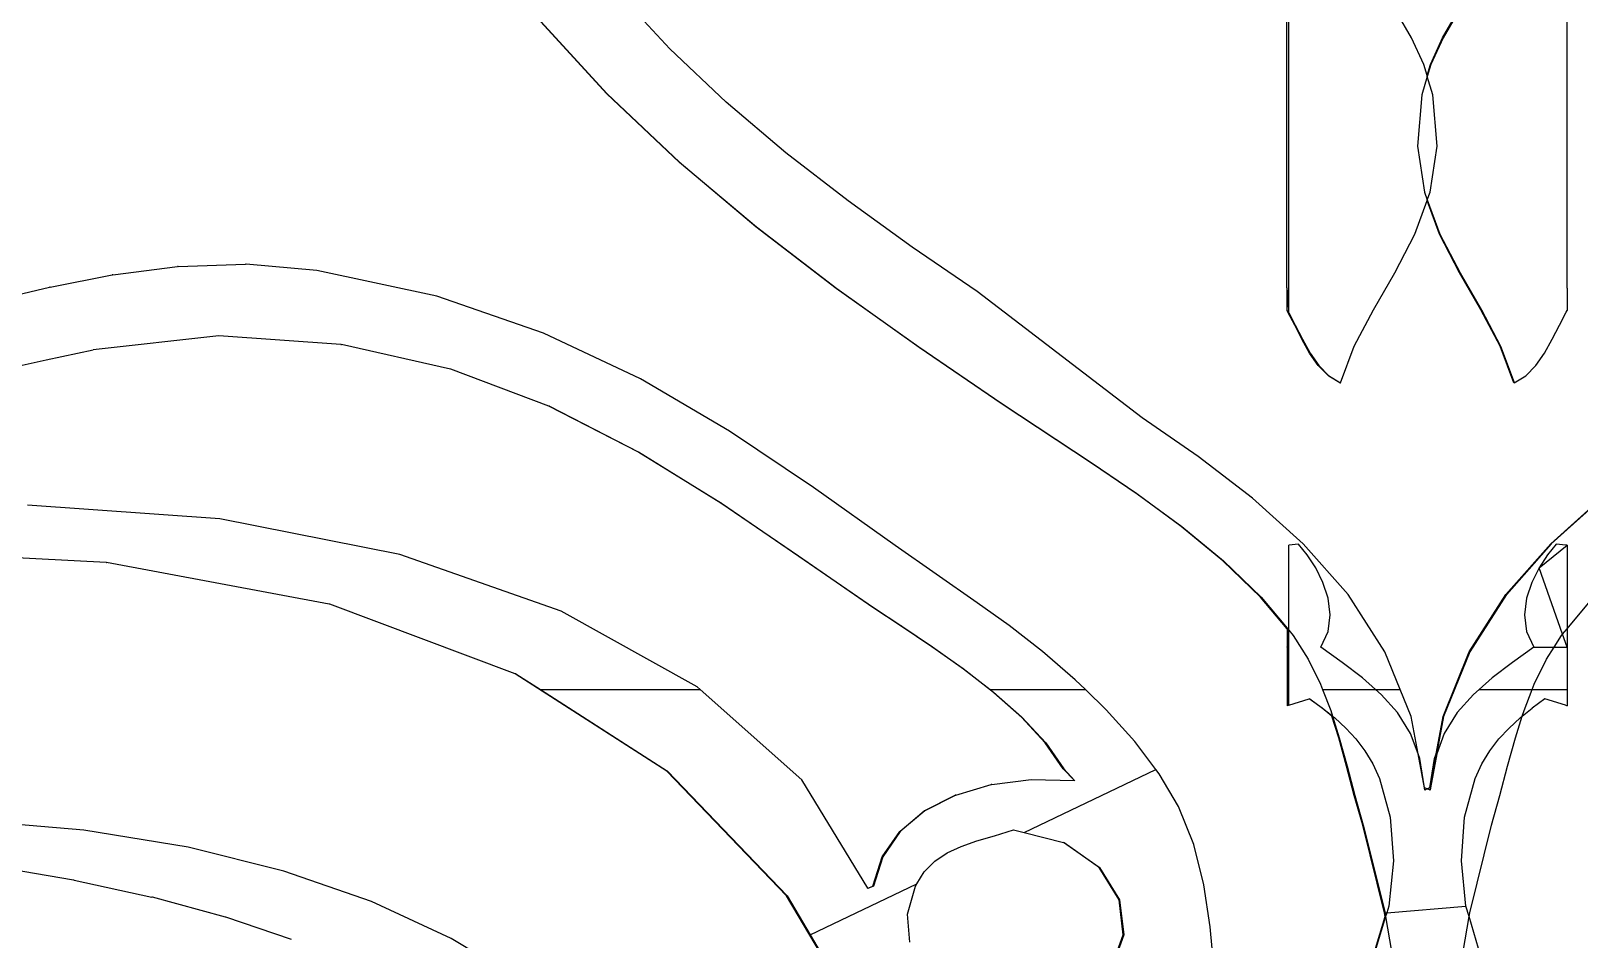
# Model space of a CAD drawing. Header units: inches. Extents: x -2812 to 9774, y -15726 to -746.
# Drawn here: x 3383.35 to 3397.07, y -9218 to -9209.96 of the extents above; entities that cross this region are included whole.
import ezdxf

# ---------------------------------------------------------------- set-up
doc = ezdxf.new("R2010")
doc.units = ezdxf.units.IN
doc.header["$LTSCALE"] = 17
doc.header["$MEASUREMENT"] = 0
doc.layers.add('OUTLINE', color=1, linetype='Continuous', lineweight=25)

# ---------------------------------------------------------------- blocks, each defined once
blk = doc.blocks.new('fddd')
for p, q in [((-507.481, -3273.079), (-507.941, -3272.581)), ((-502.012, -3275.194), (-502.012, -3272.648)), ((-501.997, -3272.658), (-501.999, -3275.389)), ((-500.908, -3272.98), (-501.035, -3272.762)), ((-500.632, -3272.98), (-500.505, -3272.762)), ((-500.5, -3272.762), (-500.627, -3272.98)), ((-499.528, -3275.194), (-499.528, -3272.648)), ((-508.041, -3273.477), (-508.629, -3272.837)), ((-508.624, -3272.837), (-508.037, -3273.477)), ((-500.799, -3273.218), (-500.908, -3272.98)), ((-500.741, -3273.218), (-500.632, -3272.98)), ((-500.627, -3272.98), (-500.736, -3273.218)), ((-500.627, -3272.98), (-500.632, -3272.98)), ((-506.983, -3273.551), (-507.481, -3273.079)), ((-500.768, -3273.323), (-500.816, -3273.485)), ((-500.77, -3273.315), (-500.799, -3273.218)), ((-500.77, -3273.315), (-500.741, -3273.218)), ((-500.768, -3273.323), (-500.77, -3273.315)), ((-500.736, -3273.218), (-500.768, -3273.323)), ((-500.719, -3273.485), (-500.768, -3273.323)), ((-500.736, -3273.218), (-500.741, -3273.218)), ((-507.4, -3274.082), (-508.041, -3273.477)), ((-508.037, -3273.477), (-508.041, -3273.477)), ((-508.037, -3273.477), (-507.396, -3274.082)), ((-506.454, -3273.999), (-506.983, -3273.551)), ((-500.816, -3273.485), (-500.855, -3273.941)), ((-500.68, -3273.941), (-500.719, -3273.485)), ((-505.901, -3274.426), (-506.454, -3273.999)), ((-500.855, -3273.941), (-500.792, -3274.349)), ((-500.743, -3274.349), (-500.68, -3273.941)), ((-506.718, -3274.655), (-507.4, -3274.082)), ((-507.396, -3274.082), (-507.4, -3274.082)), ((-507.396, -3274.082), (-506.713, -3274.655)), ((-500.879, -3274.719), (-500.77, -3274.422)), ((-500.792, -3274.349), (-500.768, -3274.415)), ((-500.77, -3274.422), (-500.768, -3274.415)), ((-500.661, -3274.719), (-500.77, -3274.422)), ((-500.768, -3274.415), (-500.743, -3274.349)), ((-500.768, -3274.415), (-500.656, -3274.719)), ((-505.334, -3274.835), (-505.901, -3274.426)), ((-506.006, -3275.2), (-506.718, -3274.655)), ((-506.713, -3274.655), (-506.718, -3274.655)), ((-506.713, -3274.655), (-506.002, -3275.2)), ((-501.057, -3275.063), (-500.879, -3274.719)), ((-500.656, -3274.719), (-500.661, -3274.719)), ((-500.483, -3275.063), (-500.661, -3274.719)), ((-500.656, -3274.719), (-500.478, -3275.063)), ((-504.759, -3275.227), (-505.334, -3274.835)), ((-512.975, -3275.19), (-512.423, -3275.08)), ((-512.418, -3275.08), (-512.423, -3275.08)), ((-512.418, -3275.08), (-511.844, -3275.006)), ((-511.839, -3275.006), (-511.844, -3275.006)), ((-511.839, -3275.006), (-511.242, -3274.987)), ((-511.242, -3274.987), (-511.241, -3274.987)), ((-511.237, -3274.987), (-511.241, -3274.987)), ((-510.611, -3275.041), (-511.237, -3274.987)), ((-509.548, -3275.269), (-510.611, -3275.041)), ((-501.246, -3275.39), (-501.057, -3275.063)), ((-500.294, -3275.39), (-500.483, -3275.063)), ((-500.478, -3275.063), (-500.483, -3275.063)), ((-500.478, -3275.063), (-500.289, -3275.39)), ((-513.511, -3275.315), (-512.979, -3275.19)), ((-512.975, -3275.19), (-512.979, -3275.19)), ((-505.276, -3275.722), (-506.006, -3275.2)), ((-506.002, -3275.2), (-506.006, -3275.2)), ((-506.002, -3275.2), (-505.272, -3275.722)), ((-503.295, -3276.347), (-504.759, -3275.227)), ((-502.011, -3275.197), (-502.012, -3275.194)), ((-502.011, -3275.217), (-502.011, -3275.197)), ((-502.011, -3275.397), (-502.011, -3275.217)), ((-502.011, -3275.217), (-501.999, -3275.389)), ((-499.529, -3275.197), (-499.528, -3275.194)), ((-499.529, -3275.197), (-499.529, -3275.397)), ((-508.6, -3275.596), (-509.548, -3275.269)), ((-501.999, -3275.41), (-502.011, -3275.397)), ((-502.003, -3275.41), (-502.011, -3275.397)), ((-502.003, -3275.41), (-501.999, -3275.41)), ((-501.943, -3275.526), (-502.003, -3275.41)), ((-501.999, -3275.389), (-501.998, -3275.4)), ((-501.998, -3275.4), (-501.999, -3275.41)), ((-501.996, -3275.413), (-501.999, -3275.41)), ((-501.996, -3275.413), (-501.938, -3275.526)), ((-501.417, -3275.711), (-501.246, -3275.39)), ((-500.289, -3275.39), (-500.294, -3275.39)), ((-500.123, -3275.711), (-500.294, -3275.39)), ((-500.289, -3275.39), (-500.119, -3275.711)), ((-499.597, -3275.526), (-499.537, -3275.41)), ((-499.537, -3275.41), (-499.529, -3275.397)), ((-511.479, -3275.621), (-512.594, -3275.746)), ((-510.398, -3275.698), (-511.479, -3275.621)), ((-507.743, -3276.002), (-508.6, -3275.596)), ((-501.943, -3275.526), (-501.938, -3275.526)), ((-501.88, -3275.651), (-501.943, -3275.526)), ((-501.938, -3275.526), (-501.875, -3275.651)), ((-501.88, -3275.651), (-501.875, -3275.651)), ((-501.811, -3275.773), (-501.88, -3275.651)), ((-501.875, -3275.651), (-501.806, -3275.773)), ((-499.729, -3275.773), (-499.66, -3275.651)), ((-499.66, -3275.651), (-499.597, -3275.526)), ((-513.008, -3275.834), (-512.594, -3275.746)), ((-510.398, -3275.698), (-510.393, -3275.698)), ((-509.427, -3275.916), (-510.393, -3275.698)), ((-504.54, -3276.223), (-505.276, -3275.722)), ((-505.272, -3275.722), (-505.276, -3275.722)), ((-505.272, -3275.722), (-504.535, -3276.223)), ((-501.811, -3275.773), (-501.806, -3275.773)), ((-501.734, -3275.884), (-501.811, -3275.773)), ((-501.806, -3275.773), (-501.729, -3275.884)), ((-501.538, -3276.036), (-501.417, -3275.711)), ((-500.002, -3276.036), (-500.123, -3275.711)), ((-500.119, -3275.711), (-500.123, -3275.711)), ((-500.119, -3275.711), (-499.998, -3276.034)), ((-499.806, -3275.884), (-499.729, -3275.773)), ((-513.408, -3275.921), (-513.008, -3275.834)), ((-509.422, -3275.916), (-509.427, -3275.916)), ((-508.554, -3276.244), (-509.422, -3275.916)), ((-501.645, -3275.975), (-501.734, -3275.884)), ((-501.734, -3275.884), (-501.729, -3275.884)), ((-501.729, -3275.884), (-501.64, -3275.975)), ((-499.895, -3275.975), (-499.806, -3275.884)), ((-506.954, -3276.465), (-507.743, -3276.002)), ((-501.645, -3275.975), (-501.64, -3275.975)), ((-501.542, -3276.036), (-501.645, -3275.975)), ((-501.64, -3275.975), (-501.542, -3276.034)), ((-501.542, -3276.034), (-501.542, -3276.036)), ((-501.542, -3276.034), (-501.538, -3276.036)), ((-501.542, -3276.036), (-501.538, -3276.036)), ((-499.998, -3276.034), (-500.002, -3276.036)), ((-499.997, -3276.036), (-500.002, -3276.036)), ((-499.998, -3276.034), (-499.997, -3276.036)), ((-499.997, -3276.036), (-499.895, -3275.975)), ((-507.76, -3276.651), (-508.554, -3276.244)), ((-508.549, -3276.244), (-508.554, -3276.244)), ((-508.549, -3276.244), (-507.755, -3276.651)), ((-503.748, -3276.745), (-504.54, -3276.223)), ((-504.535, -3276.223), (-504.54, -3276.223)), ((-504.535, -3276.223), (-503.744, -3276.745)), ((-506.209, -3276.965), (-506.954, -3276.465)), ((-502.8, -3276.69), (-503.295, -3276.347)), ((-507.029, -3277.104), (-507.76, -3276.651)), ((-507.755, -3276.651), (-507.76, -3276.651)), ((-507.755, -3276.651), (-507.024, -3277.104)), ((-503.344, -3277.021), (-503.748, -3276.745)), ((-503.744, -3276.745), (-503.748, -3276.745)), ((-503.744, -3276.745), (-503.339, -3277.021)), ((-502.317, -3277.058), (-502.8, -3276.69)), ((-505.485, -3277.478), (-506.209, -3276.965)), ((-502.95, -3277.311), (-503.344, -3277.021)), ((-503.339, -3277.021), (-503.344, -3277.021)), ((-503.339, -3277.021), (-502.945, -3277.311)), ((-511.471, -3277.241), (-513.174, -3277.122)), ((-506.341, -3277.573), (-507.029, -3277.104)), ((-507.024, -3277.104), (-507.029, -3277.104)), ((-507.024, -3277.104), (-506.337, -3277.573)), ((-501.867, -3277.462), (-502.317, -3277.058)), ((-499.673, -3277.462), (-499.223, -3277.058)), ((-499.219, -3277.058), (-499.669, -3277.462)), ((-509.876, -3277.559), (-511.471, -3277.241)), ((-502.58, -3277.615), (-502.95, -3277.311)), ((-502.945, -3277.311), (-502.95, -3277.311)), ((-502.945, -3277.311), (-502.575, -3277.615)), ((-512.477, -3277.629), (-514.802, -3277.509)), ((-508.445, -3278.061), (-509.876, -3277.559)), ((-505.681, -3278.027), (-506.341, -3277.573)), ((-506.337, -3277.573), (-506.341, -3277.573)), ((-506.337, -3277.573), (-505.676, -3278.027)), ((-504.759, -3277.985), (-505.485, -3277.478)), ((-501.91, -3277.467), (-501.996, -3277.476)), ((-501.996, -3278.228), (-501.996, -3277.476)), ((-501.833, -3277.56), (-501.91, -3277.467)), ((-501.469, -3277.913), (-501.867, -3277.462)), ((-501.757, -3277.675), (-501.833, -3277.56)), ((-500.071, -3277.913), (-499.673, -3277.462)), ((-499.669, -3277.462), (-500.066, -3277.913)), ((-499.778, -3277.675), (-499.529, -3277.476)), ((-499.702, -3277.56), (-499.778, -3277.675)), ((-499.625, -3277.467), (-499.702, -3277.56)), ((-499.673, -3277.462), (-499.669, -3277.462)), ((-499.539, -3277.476), (-499.625, -3277.467)), ((-499.529, -3277.476), (-499.539, -3277.476)), ((-499.529, -3277.476), (-499.529, -3278.217)), ((-512.477, -3277.629), (-512.473, -3277.629)), ((-510.5, -3277.998), (-512.473, -3277.629)), ((-502.246, -3277.936), (-502.58, -3277.615)), ((-502.575, -3277.615), (-502.58, -3277.615)), ((-502.575, -3277.615), (-502.241, -3277.936)), ((-501.693, -3277.805), (-501.757, -3277.675)), ((-499.778, -3277.675), (-499.843, -3277.805)), ((-499.57, -3278.265), (-499.778, -3277.675)), ((-501.647, -3277.946), (-501.693, -3277.805)), ((-499.843, -3277.805), (-499.888, -3277.946)), ((-504.474, -3278.188), (-504.759, -3277.985)), ((-502.241, -3277.936), (-502.246, -3277.936)), ((-502.011, -3278.217), (-502.246, -3277.936)), ((-502.241, -3277.936), (-502.011, -3278.211)), ((-501.629, -3278.092), (-501.647, -3277.946)), ((-501.144, -3278.42), (-501.469, -3277.913)), ((-500.396, -3278.42), (-500.071, -3277.913)), ((-500.066, -3277.913), (-500.391, -3278.42)), ((-500.071, -3277.913), (-500.066, -3277.913)), ((-499.888, -3277.946), (-499.906, -3278.092)), ((-499.529, -3278.217), (-499.294, -3277.936)), ((-510.495, -3277.998), (-510.5, -3277.998)), ((-508.851, -3278.614), (-510.495, -3277.998)), ((-507.238, -3278.731), (-508.445, -3278.061)), ((-505.431, -3278.193), (-505.681, -3278.027)), ((-505.676, -3278.027), (-505.681, -3278.027)), ((-505.676, -3278.027), (-505.426, -3278.193)), ((-501.647, -3278.239), (-501.629, -3278.092)), ((-499.906, -3278.092), (-499.888, -3278.239)), ((-505.16, -3278.375), (-505.431, -3278.193)), ((-505.426, -3278.193), (-505.431, -3278.193)), ((-505.426, -3278.193), (-505.155, -3278.375)), ((-504.18, -3278.416), (-504.474, -3278.188)), ((-502.011, -3278.211), (-502.011, -3278.217)), ((-502.011, -3278.211), (-501.996, -3278.228)), ((-501.996, -3278.234), (-502.011, -3278.217)), ((-502.011, -3278.217), (-502.011, -3278.379)), ((-501.996, -3278.228), (-501.956, -3278.276)), ((-501.996, -3278.234), (-501.996, -3278.228)), ((-501.996, -3278.339), (-501.996, -3278.234)), ((-501.711, -3278.379), (-501.647, -3278.239)), ((-499.888, -3278.239), (-499.824, -3278.379)), ((-499.57, -3278.265), (-499.529, -3278.217)), ((-499.529, -3278.217), (-499.529, -3278.379)), ((-504.883, -3278.572), (-505.16, -3278.375)), ((-505.155, -3278.375), (-505.16, -3278.375)), ((-505.155, -3278.375), (-504.878, -3278.572)), ((-502.011, -3278.379), (-501.996, -3278.339)), ((-502.011, -3278.379), (-502.011, -3278.755)), ((-501.996, -3278.379), (-502.011, -3278.379)), ((-501.996, -3278.379), (-501.996, -3278.339)), ((-501.996, -3278.755), (-501.996, -3278.379)), ((-501.956, -3278.276), (-501.823, -3278.485)), ((-501.523, -3278.516), (-501.711, -3278.379)), ((-499.824, -3278.379), (-500.012, -3278.516)), ((-499.824, -3278.379), (-499.645, -3278.379)), ((-499.712, -3278.485), (-499.645, -3278.379)), ((-499.645, -3278.379), (-499.579, -3278.276)), ((-499.645, -3278.379), (-499.529, -3278.379)), ((-499.579, -3278.276), (-499.57, -3278.265)), ((-499.529, -3278.379), (-499.57, -3278.265)), ((-499.529, -3278.379), (-499.529, -3278.755)), ((-503.89, -3278.667), (-504.18, -3278.416)), ((-501.823, -3278.485), (-501.714, -3278.707)), ((-501.343, -3278.652), (-501.523, -3278.516)), ((-501.008, -3278.755), (-501.144, -3278.42)), ((-500.628, -3278.994), (-500.396, -3278.42)), ((-500.391, -3278.42), (-500.624, -3278.994)), ((-500.396, -3278.42), (-500.391, -3278.42)), ((-500.012, -3278.516), (-500.192, -3278.652)), ((-499.821, -3278.707), (-499.712, -3278.485)), ((-507.507, -3279.476), (-508.851, -3278.614)), ((-508.846, -3278.614), (-508.851, -3278.614)), ((-508.846, -3278.614), (-508.627, -3278.755)), ((-504.613, -3278.781), (-504.883, -3278.572)), ((-504.878, -3278.572), (-504.883, -3278.572)), ((-504.878, -3278.572), (-504.642, -3278.755)), ((-503.799, -3278.755), (-503.89, -3278.667)), ((-501.226, -3278.755), (-501.343, -3278.652)), ((-500.192, -3278.652), (-500.309, -3278.755)), ((-508.627, -3278.755), (-507.212, -3278.755)), ((-508.627, -3278.755), (-507.503, -3279.476)), ((-507.212, -3278.755), (-507.238, -3278.731)), ((-506.312, -3279.555), (-507.212, -3278.755)), ((-504.642, -3278.755), (-504.609, -3278.781)), ((-504.642, -3278.755), (-503.799, -3278.755)), ((-504.366, -3279), (-504.613, -3278.781)), ((-504.609, -3278.781), (-504.613, -3278.781)), ((-504.609, -3278.781), (-504.361, -3279)), ((-503.613, -3278.934), (-503.799, -3278.755)), ((-501.996, -3278.755), (-502.011, -3278.755)), ((-502.011, -3278.755), (-502.011, -3278.898)), ((-501.996, -3278.893), (-501.996, -3278.755)), ((-501.714, -3278.707), (-501.696, -3278.755)), ((-501.696, -3278.755), (-501.624, -3278.94)), ((-501.696, -3278.755), (-501.226, -3278.755)), ((-501.226, -3278.755), (-501.008, -3278.755)), ((-501.177, -3278.797), (-501.226, -3278.755)), ((-501.033, -3278.959), (-501.177, -3278.797)), ((-500.912, -3278.994), (-501.008, -3278.755)), ((-500.358, -3278.797), (-500.502, -3278.959)), ((-500.309, -3278.755), (-500.358, -3278.797)), ((-500.309, -3278.755), (-499.839, -3278.755)), ((-499.911, -3278.94), (-499.839, -3278.755)), ((-499.839, -3278.755), (-499.821, -3278.707)), ((-499.839, -3278.755), (-499.529, -3278.755)), ((-499.529, -3278.755), (-499.529, -3278.898)), ((-503.361, -3279.214), (-503.613, -3278.934)), ((-501.996, -3278.893), (-502.011, -3278.898)), ((-501.996, -3278.894), (-502.011, -3278.898)), ((-501.996, -3278.894), (-501.814, -3278.837)), ((-501.996, -3278.894), (-501.996, -3278.893)), ((-501.814, -3278.837), (-501.81, -3278.836)), ((-501.701, -3278.92), (-501.814, -3278.837)), ((-501.81, -3278.836), (-501.696, -3278.92)), ((-501.701, -3278.92), (-501.696, -3278.92)), ((-501.614, -3278.989), (-501.701, -3278.92)), ((-501.696, -3278.92), (-501.615, -3278.984)), ((-501.624, -3278.94), (-501.609, -3278.989)), ((-499.926, -3278.989), (-499.839, -3278.92)), ((-499.926, -3278.989), (-499.911, -3278.94)), ((-499.725, -3278.836), (-499.839, -3278.92)), ((-499.543, -3278.894), (-499.725, -3278.836)), ((-499.543, -3278.894), (-499.529, -3278.898)), ((-504.155, -3279.226), (-504.366, -3279)), ((-504.361, -3279), (-504.366, -3279)), ((-504.361, -3279), (-504.15, -3279.226)), ((-501.614, -3278.989), (-501.615, -3278.984)), ((-501.615, -3278.984), (-501.609, -3278.989)), ((-501.553, -3279.183), (-501.614, -3278.989)), ((-501.609, -3278.989), (-501.548, -3279.183)), ((-501.609, -3278.989), (-501.589, -3279.005)), ((-501.589, -3279.005), (-501.491, -3279.095)), ((-500.917, -3279.145), (-501.033, -3278.959)), ((-500.85, -3279.323), (-500.912, -3278.994)), ((-500.689, -3279.323), (-500.628, -3278.994)), ((-500.624, -3278.994), (-500.68, -3279.298)), ((-500.628, -3278.994), (-500.624, -3278.994)), ((-500.502, -3278.959), (-500.618, -3279.145)), ((-500.044, -3279.095), (-499.946, -3279.005)), ((-499.987, -3279.183), (-499.926, -3278.989)), ((-499.946, -3279.005), (-499.926, -3278.989)), ((-503.173, -3279.462), (-503.361, -3279.214)), ((-501.483, -3279.434), (-501.553, -3279.183)), ((-501.548, -3279.183), (-501.553, -3279.183)), ((-501.548, -3279.183), (-501.479, -3279.434)), ((-501.491, -3279.095), (-501.402, -3279.191)), ((-501.402, -3279.191), (-501.322, -3279.296)), ((-500.85, -3279.323), (-500.917, -3279.145)), ((-500.618, -3279.145), (-500.685, -3279.323)), ((-500.213, -3279.296), (-500.133, -3279.191)), ((-500.133, -3279.191), (-500.044, -3279.095)), ((-500.057, -3279.434), (-499.987, -3279.183)), ((-503.995, -3279.458), (-504.155, -3279.226)), ((-504.15, -3279.226), (-504.155, -3279.226)), ((-504.15, -3279.226), (-503.99, -3279.458)), ((-501.322, -3279.296), (-501.251, -3279.411)), ((-500.835, -3279.364), (-500.85, -3279.323)), ((-500.794, -3279.624), (-500.85, -3279.323)), ((-500.685, -3279.323), (-500.741, -3279.624)), ((-500.705, -3279.364), (-500.689, -3279.323)), ((-500.685, -3279.323), (-500.7, -3279.364)), ((-500.689, -3279.323), (-500.68, -3279.298)), ((-500.68, -3279.298), (-500.685, -3279.323)), ((-500.284, -3279.411), (-500.213, -3279.296)), ((-507.503, -3279.476), (-507.507, -3279.476)), ((-506.447, -3280.582), (-507.507, -3279.476)), ((-507.503, -3279.476), (-506.443, -3280.582)), ((-504.342, -3280.021), (-503.173, -3279.462)), ((-503.896, -3279.561), (-503.995, -3279.458)), ((-503.99, -3279.458), (-503.995, -3279.458)), ((-503.99, -3279.458), (-503.891, -3279.562)), ((-503.144, -3279.501), (-503.173, -3279.462)), ((-501.415, -3279.692), (-501.483, -3279.434)), ((-501.479, -3279.434), (-501.483, -3279.434)), ((-501.479, -3279.434), (-501.41, -3279.692)), ((-501.251, -3279.411), (-501.191, -3279.541)), ((-500.794, -3279.624), (-500.835, -3279.364)), ((-500.746, -3279.624), (-500.705, -3279.364)), ((-500.746, -3279.624), (-500.718, -3279.479)), ((-500.718, -3279.479), (-500.741, -3279.624)), ((-500.7, -3279.364), (-500.718, -3279.479)), ((-500.7, -3279.364), (-500.705, -3279.364)), ((-500.345, -3279.541), (-500.284, -3279.411)), ((-500.125, -3279.692), (-500.057, -3279.434)), ((-505.727, -3280.514), (-506.312, -3279.555)), ((-504.948, -3279.689), (-504.634, -3279.596)), ((-504.629, -3279.596), (-504.634, -3279.596)), ((-504.629, -3279.596), (-504.278, -3279.552)), ((-504.278, -3279.552), (-503.896, -3279.561)), ((-503.891, -3279.562), (-503.896, -3279.561)), ((-502.973, -3279.79), (-503.144, -3279.501)), ((-501.191, -3279.541), (-501.097, -3279.884)), ((-500.77, -3279.634), (-500.794, -3279.624)), ((-500.791, -3279.645), (-500.794, -3279.624)), ((-500.768, -3279.635), (-500.791, -3279.645)), ((-500.77, -3279.634), (-500.746, -3279.624)), ((-500.768, -3279.635), (-500.77, -3279.634)), ((-500.745, -3279.625), (-500.768, -3279.635)), ((-500.744, -3279.645), (-500.768, -3279.635)), ((-500.745, -3279.625), (-500.746, -3279.624)), ((-500.741, -3279.624), (-500.746, -3279.624)), ((-500.741, -3279.624), (-500.745, -3279.625)), ((-500.741, -3279.624), (-500.744, -3279.645)), ((-500.438, -3279.884), (-500.345, -3279.541)), ((-505.226, -3279.829), (-504.953, -3279.689)), ((-504.948, -3279.689), (-505.221, -3279.829)), ((-504.948, -3279.689), (-504.953, -3279.689)), ((-501.341, -3279.956), (-501.415, -3279.692)), ((-501.41, -3279.692), (-501.415, -3279.692)), ((-501.41, -3279.692), (-501.337, -3279.956)), ((-500.199, -3279.956), (-500.125, -3279.692)), ((-505.444, -3280.012), (-505.226, -3279.829)), ((-505.221, -3279.829), (-505.44, -3280.012)), ((-505.221, -3279.829), (-505.226, -3279.829)), ((-502.838, -3280.128), (-502.973, -3279.79)), ((-501.097, -3279.884), (-501.069, -3280.273)), ((-500.466, -3280.273), (-500.438, -3279.884)), ((-512.674, -3280.001), (-513.673, -3279.914)), ((-511.752, -3280.151), (-512.674, -3280.001)), ((-505.599, -3280.235), (-505.444, -3280.012)), ((-505.44, -3280.012), (-505.594, -3280.235)), ((-505.44, -3280.012), (-505.444, -3280.012)), ((-504.605, -3280.049), (-504.436, -3279.997)), ((-504.436, -3279.997), (-504.342, -3280.021)), ((-504.342, -3280.021), (-503.992, -3280.11)), ((-501.148, -3280.733), (-501.341, -3279.956)), ((-501.337, -3279.956), (-501.341, -3279.956)), ((-501.337, -3279.956), (-501.143, -3280.733)), ((-500.392, -3280.733), (-500.199, -3279.956)), ((-510.904, -3280.362), (-511.752, -3280.151)), ((-505.024, -3280.202), (-504.9, -3280.144)), ((-504.9, -3280.144), (-504.76, -3280.096)), ((-504.76, -3280.096), (-504.605, -3280.049)), ((-503.677, -3280.33), (-503.992, -3280.11)), ((-503.992, -3280.11), (-503.987, -3280.11)), ((-503.987, -3280.11), (-503.673, -3280.33)), ((-502.749, -3280.484), (-502.838, -3280.128)), ((-512.767, -3280.442), (-513.473, -3280.322)), ((-505.681, -3280.495), (-505.599, -3280.235)), ((-505.594, -3280.235), (-505.676, -3280.495)), ((-505.594, -3280.235), (-505.599, -3280.235)), ((-505.227, -3280.37), (-505.133, -3280.275)), ((-505.133, -3280.275), (-505.024, -3280.202)), ((-501.069, -3280.273), (-501.109, -3280.673)), ((-500.426, -3280.673), (-500.466, -3280.273)), ((-512.762, -3280.442), (-512.767, -3280.442)), ((-512.762, -3280.442), (-512.073, -3280.594)), ((-510.127, -3280.633), (-510.904, -3280.362)), ((-505.292, -3280.476), (-505.227, -3280.37)), ((-503.5, -3280.616), (-503.677, -3280.33)), ((-503.673, -3280.33), (-503.677, -3280.33)), ((-503.673, -3280.33), (-503.496, -3280.616)), ((-512.068, -3280.594), (-512.073, -3280.594)), ((-511.421, -3280.771), (-512.068, -3280.594)), ((-506.443, -3280.582), (-506.447, -3280.582)), ((-505.648, -3281.932), (-506.447, -3280.582)), ((-506.443, -3280.582), (-506.238, -3280.928)), ((-506.238, -3280.928), (-505.292, -3280.476)), ((-505.727, -3280.514), (-505.681, -3280.495)), ((-505.726, -3280.516), (-505.727, -3280.514)), ((-505.676, -3280.495), (-505.726, -3280.516)), ((-505.676, -3280.495), (-505.681, -3280.495)), ((-505.375, -3280.745), (-505.304, -3280.495)), ((-505.304, -3280.495), (-505.292, -3280.476)), ((-502.693, -3280.855), (-502.749, -3280.484)), ((-509.419, -3280.961), (-510.127, -3280.633)), ((-503.496, -3280.616), (-503.5, -3280.616)), ((-503.463, -3280.927), (-503.5, -3280.616)), ((-503.496, -3280.616), (-503.459, -3280.927)), ((-501.142, -3280.766), (-501.148, -3280.733)), ((-501.143, -3280.733), (-501.148, -3280.733)), ((-501.143, -3280.733), (-501.127, -3280.732)), ((-501.143, -3280.733), (-501.139, -3280.756)), ((-501.127, -3280.732), (-501.138, -3280.766)), ((-501.127, -3280.732), (-500.426, -3280.673)), ((-501.109, -3280.673), (-501.127, -3280.732)), ((-500.398, -3280.766), (-500.426, -3280.673)), ((-500.398, -3280.766), (-500.392, -3280.733)), ((-511.416, -3280.771), (-511.421, -3280.771)), ((-510.836, -3280.968), (-511.416, -3280.771)), ((-505.353, -3280.993), (-505.375, -3280.745)), ((-502.657, -3281.241), (-502.693, -3280.855)), ((-501.227, -3281.047), (-501.142, -3280.766)), ((-501.138, -3280.766), (-501.223, -3281.047)), ((-501.142, -3280.766), (-501.139, -3280.756)), ((-501.139, -3280.756), (-501.138, -3280.766)), ((-501.138, -3280.766), (-501.004, -3281.546)), ((-500.514, -3281.442), (-500.398, -3280.766)), ((-500.313, -3281.047), (-500.398, -3280.766)), ((-508.776, -3281.345), (-509.419, -3280.961)), ((-506.238, -3280.928), (-505.643, -3281.932)), ((-503.569, -3281.224), (-503.463, -3280.927)), ((-503.459, -3280.927), (-503.564, -3281.224)), ((-503.459, -3280.927), (-503.463, -3280.927))]:
    blk.add_line(p, q)

msp = doc.modelspace()

# ---------------------------------------------------------------- block references
at = {"layer": 'OUTLINE'}
msp.add_blockref('fddd', (3896.495, -5937.038), dxfattribs=at)

doc.saveas('drawing.dxf')
